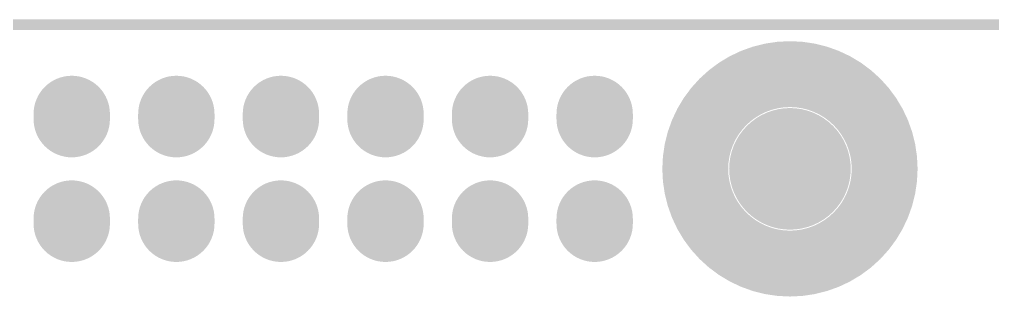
# Model space of a CAD drawing. Header units: millimetres. Extents: x 33.87 to 37.23, y 19.07 to 21.28.
# Drawn here: x 35.565 to 36.495, y 21.02 to 21.285 of the extents above; entities that cross this region are included whole.
import ezdxf

# ---------------------------------------------------------------- set-up
doc = ezdxf.new("R2010")
doc.units = ezdxf.units.MM
doc.header["$MEASUREMENT"] = 0
for name, color, linetype in [('BottomLayer', 5, 'Continuous'), ('BottomOverlay', 54, 'Continuous'), ('BottomSolder', 6, 'Continuous'), ('KeepOutLayer', 6, 'Continuous'), ('MidLayer1', 16, 'Continuous'), ('MidLayer2', 76, 'Continuous'), ('MidLayer3', 90, 'Continuous'), ('MidLayer4', 156, 'Continuous'), ('MidLayer5', 130, 'Continuous'), ('MidLayer6', 216, 'Continuous'), ('MultiLayer', 9, 'Continuous')]:
    doc.layers.add(name, color=color, linetype=linetype)

# ---------------------------------------------------------------- blocks, each defined once
blk = doc.blocks.new('SIP20X2_11')
at = {"layer": 'BottomLayer', "const_width": 0.065}
for points in [[(-0.0025, -1.4), (0.0025, -1.4)], [(0.0975, -1.4), (0.1025, -1.4)], [(-0.0025, -1.5), (0.0025, -1.5)], [(0.0975, -1.5), (0.1025, -1.5)], [(-0.0025, -1.6), (0.0025, -1.6)], [(0.0975, -1.6), (0.1025, -1.6)], [(-0.0025, -1.7), (0.0025, -1.7)], [(0.0975, -1.7), (0.1025, -1.7)], [(-0.0025, -1.8), (0.0025, -1.8)], [(0.0975, -1.8), (0.1025, -1.8)], [(-0.0025, -1.9), (0.0025, -1.9)], [(0.0975, -1.9), (0.1025, -1.9)]]:
    blk.add_lwpolyline(points, dxfattribs=at)
at = {"layer": 'BottomLayer', "const_width": 0.0325}
for points in [[(-0.01875, -1.4, 1), (0.01375, -1.4, 1)], [(-0.01375, -1.4, 1), (0.01875, -1.4, 1)], [(0.08125, -1.4, 1), (0.11375, -1.4, 1)], [(0.08625, -1.4, 1), (0.11875, -1.4, 1)], [(-0.01875, -1.5, 1), (0.01375, -1.5, 1)], [(-0.01375, -1.5, 1), (0.01875, -1.5, 1)], [(0.08125, -1.5, 1), (0.11375, -1.5, 1)], [(0.08625, -1.5, 1), (0.11875, -1.5, 1)], [(-0.01875, -1.6, 1), (0.01375, -1.6, 1)], [(-0.01375, -1.6, 1), (0.01875, -1.6, 1)], [(0.08125, -1.6, 1), (0.11375, -1.6, 1)], [(0.08625, -1.6, 1), (0.11875, -1.6, 1)], [(-0.01875, -1.7, 1), (0.01375, -1.7, 1)], [(-0.01375, -1.7, 1), (0.01875, -1.7, 1)], [(0.08125, -1.7, 1), (0.11375, -1.7, 1)], [(0.08625, -1.7, 1), (0.11875, -1.7, 1)], [(-0.01875, -1.8, 1), (0.01375, -1.8, 1)], [(-0.01375, -1.8, 1), (0.01875, -1.8, 1)], [(0.08125, -1.8, 1), (0.11375, -1.8, 1)], [(0.08625, -1.8, 1), (0.11875, -1.8, 1)], [(-0.01875, -1.9, 1), (0.01375, -1.9, 1)], [(-0.01375, -1.9, 1), (0.01875, -1.9, 1)], [(0.08125, -1.9, 1), (0.11375, -1.9, 1)], [(0.08625, -1.9, 1), (0.11875, -1.9, 1)]]:
    blk.add_lwpolyline(points, format="xyb", close=True, dxfattribs=at)
at = {"layer": 'BottomSolder', "const_width": 0.073}
for points in [[(-0.0025, -1.4), (0.0025, -1.4)], [(0.0975, -1.4), (0.1025, -1.4)], [(-0.0025, -1.5), (0.0025, -1.5)], [(0.0975, -1.5), (0.1025, -1.5)], [(-0.0025, -1.6), (0.0025, -1.6)], [(0.0975, -1.6), (0.1025, -1.6)], [(-0.0025, -1.7), (0.0025, -1.7)], [(0.0975, -1.7), (0.1025, -1.7)], [(-0.0025, -1.8), (0.0025, -1.8)], [(0.0975, -1.8), (0.1025, -1.8)], [(-0.0025, -1.9), (0.0025, -1.9)], [(0.0975, -1.9), (0.1025, -1.9)]]:
    blk.add_lwpolyline(points, dxfattribs=at)
at = {"layer": 'BottomSolder', "const_width": 0.0365}
for points in [[(-0.02075, -1.4, 1), (0.01575, -1.4, 1)], [(-0.01575, -1.4, 1), (0.02075, -1.4, 1)], [(0.07925, -1.4, 1), (0.11575, -1.4, 1)], [(0.08425, -1.4, 1), (0.12075, -1.4, 1)], [(-0.02075, -1.5, 1), (0.01575, -1.5, 1)], [(-0.01575, -1.5, 1), (0.02075, -1.5, 1)], [(0.07925, -1.5, 1), (0.11575, -1.5, 1)], [(0.08425, -1.5, 1), (0.12075, -1.5, 1)], [(-0.02075, -1.6, 1), (0.01575, -1.6, 1)], [(-0.01575, -1.6, 1), (0.02075, -1.6, 1)], [(0.07925, -1.6, 1), (0.11575, -1.6, 1)], [(0.08425, -1.6, 1), (0.12075, -1.6, 1)], [(-0.02075, -1.7, 1), (0.01575, -1.7, 1)], [(-0.01575, -1.7, 1), (0.02075, -1.7, 1)], [(0.07925, -1.7, 1), (0.11575, -1.7, 1)], [(0.08425, -1.7, 1), (0.12075, -1.7, 1)], [(-0.02075, -1.8, 1), (0.01575, -1.8, 1)], [(-0.01575, -1.8, 1), (0.02075, -1.8, 1)], [(0.07925, -1.8, 1), (0.11575, -1.8, 1)], [(0.08425, -1.8, 1), (0.12075, -1.8, 1)], [(-0.02075, -1.9, 1), (0.01575, -1.9, 1)], [(-0.01575, -1.9, 1), (0.02075, -1.9, 1)], [(0.07925, -1.9, 1), (0.11575, -1.9, 1)], [(0.08425, -1.9, 1), (0.12075, -1.9, 1)]]:
    blk.add_lwpolyline(points, format="xyb", close=True, dxfattribs=at)
at = {"layer": 'MidLayer1', "const_width": 0.065}
for points in [[(-0.0025, -1.4), (0.0025, -1.4)], [(0.0975, -1.4), (0.1025, -1.4)], [(-0.0025, -1.5), (0.0025, -1.5)], [(0.0975, -1.5), (0.1025, -1.5)], [(-0.0025, -1.6), (0.0025, -1.6)], [(0.0975, -1.6), (0.1025, -1.6)], [(-0.0025, -1.7), (0.0025, -1.7)], [(0.0975, -1.7), (0.1025, -1.7)], [(-0.0025, -1.8), (0.0025, -1.8)], [(0.0975, -1.8), (0.1025, -1.8)], [(-0.0025, -1.9), (0.0025, -1.9)], [(0.0975, -1.9), (0.1025, -1.9)]]:
    blk.add_lwpolyline(points, dxfattribs=at)
at = {"layer": 'MidLayer1', "const_width": 0.0325}
for points in [[(-0.01875, -1.4, 1), (0.01375, -1.4, 1)], [(-0.01375, -1.4, 1), (0.01875, -1.4, 1)], [(0.08125, -1.4, 1), (0.11375, -1.4, 1)], [(0.08625, -1.4, 1), (0.11875, -1.4, 1)], [(-0.01875, -1.5, 1), (0.01375, -1.5, 1)], [(-0.01375, -1.5, 1), (0.01875, -1.5, 1)], [(0.08125, -1.5, 1), (0.11375, -1.5, 1)], [(0.08625, -1.5, 1), (0.11875, -1.5, 1)], [(-0.01875, -1.6, 1), (0.01375, -1.6, 1)], [(-0.01375, -1.6, 1), (0.01875, -1.6, 1)], [(0.08125, -1.6, 1), (0.11375, -1.6, 1)], [(0.08625, -1.6, 1), (0.11875, -1.6, 1)], [(-0.01875, -1.7, 1), (0.01375, -1.7, 1)], [(-0.01375, -1.7, 1), (0.01875, -1.7, 1)], [(0.08125, -1.7, 1), (0.11375, -1.7, 1)], [(0.08625, -1.7, 1), (0.11875, -1.7, 1)], [(-0.01875, -1.8, 1), (0.01375, -1.8, 1)], [(-0.01375, -1.8, 1), (0.01875, -1.8, 1)], [(0.08125, -1.8, 1), (0.11375, -1.8, 1)], [(0.08625, -1.8, 1), (0.11875, -1.8, 1)], [(-0.01875, -1.9, 1), (0.01375, -1.9, 1)], [(-0.01375, -1.9, 1), (0.01875, -1.9, 1)], [(0.08125, -1.9, 1), (0.11375, -1.9, 1)], [(0.08625, -1.9, 1), (0.11875, -1.9, 1)]]:
    blk.add_lwpolyline(points, format="xyb", close=True, dxfattribs=at)
at = {"layer": 'MidLayer2', "const_width": 0.065}
for points in [[(-0.0025, -1.4), (0.0025, -1.4)], [(0.0975, -1.4), (0.1025, -1.4)], [(-0.0025, -1.5), (0.0025, -1.5)], [(0.0975, -1.5), (0.1025, -1.5)], [(-0.0025, -1.6), (0.0025, -1.6)], [(0.0975, -1.6), (0.1025, -1.6)], [(-0.0025, -1.7), (0.0025, -1.7)], [(0.0975, -1.7), (0.1025, -1.7)], [(-0.0025, -1.8), (0.0025, -1.8)], [(0.0975, -1.8), (0.1025, -1.8)], [(-0.0025, -1.9), (0.0025, -1.9)], [(0.0975, -1.9), (0.1025, -1.9)]]:
    blk.add_lwpolyline(points, dxfattribs=at)
at = {"layer": 'MidLayer2', "const_width": 0.0325}
for points in [[(-0.01875, -1.4, 1), (0.01375, -1.4, 1)], [(-0.01375, -1.4, 1), (0.01875, -1.4, 1)], [(0.08125, -1.4, 1), (0.11375, -1.4, 1)], [(0.08625, -1.4, 1), (0.11875, -1.4, 1)], [(-0.01875, -1.5, 1), (0.01375, -1.5, 1)], [(-0.01375, -1.5, 1), (0.01875, -1.5, 1)], [(0.08125, -1.5, 1), (0.11375, -1.5, 1)], [(0.08625, -1.5, 1), (0.11875, -1.5, 1)], [(-0.01875, -1.6, 1), (0.01375, -1.6, 1)], [(-0.01375, -1.6, 1), (0.01875, -1.6, 1)], [(0.08125, -1.6, 1), (0.11375, -1.6, 1)], [(0.08625, -1.6, 1), (0.11875, -1.6, 1)], [(-0.01875, -1.7, 1), (0.01375, -1.7, 1)], [(-0.01375, -1.7, 1), (0.01875, -1.7, 1)], [(0.08125, -1.7, 1), (0.11375, -1.7, 1)], [(0.08625, -1.7, 1), (0.11875, -1.7, 1)], [(-0.01875, -1.8, 1), (0.01375, -1.8, 1)], [(-0.01375, -1.8, 1), (0.01875, -1.8, 1)], [(0.08125, -1.8, 1), (0.11375, -1.8, 1)], [(0.08625, -1.8, 1), (0.11875, -1.8, 1)], [(-0.01875, -1.9, 1), (0.01375, -1.9, 1)], [(-0.01375, -1.9, 1), (0.01875, -1.9, 1)], [(0.08125, -1.9, 1), (0.11375, -1.9, 1)], [(0.08625, -1.9, 1), (0.11875, -1.9, 1)]]:
    blk.add_lwpolyline(points, format="xyb", close=True, dxfattribs=at)
at = {"layer": 'MidLayer3', "const_width": 0.065}
for points in [[(-0.0025, -1.4), (0.0025, -1.4)], [(0.0975, -1.4), (0.1025, -1.4)], [(-0.0025, -1.5), (0.0025, -1.5)], [(0.0975, -1.5), (0.1025, -1.5)], [(-0.0025, -1.6), (0.0025, -1.6)], [(0.0975, -1.6), (0.1025, -1.6)], [(-0.0025, -1.7), (0.0025, -1.7)], [(0.0975, -1.7), (0.1025, -1.7)], [(-0.0025, -1.8), (0.0025, -1.8)], [(0.0975, -1.8), (0.1025, -1.8)], [(-0.0025, -1.9), (0.0025, -1.9)], [(0.0975, -1.9), (0.1025, -1.9)]]:
    blk.add_lwpolyline(points, dxfattribs=at)
at = {"layer": 'MidLayer3', "const_width": 0.0325}
for points in [[(-0.01875, -1.4, 1), (0.01375, -1.4, 1)], [(-0.01375, -1.4, 1), (0.01875, -1.4, 1)], [(0.08125, -1.4, 1), (0.11375, -1.4, 1)], [(0.08625, -1.4, 1), (0.11875, -1.4, 1)], [(-0.01875, -1.5, 1), (0.01375, -1.5, 1)], [(-0.01375, -1.5, 1), (0.01875, -1.5, 1)], [(0.08125, -1.5, 1), (0.11375, -1.5, 1)], [(0.08625, -1.5, 1), (0.11875, -1.5, 1)], [(-0.01875, -1.6, 1), (0.01375, -1.6, 1)], [(-0.01375, -1.6, 1), (0.01875, -1.6, 1)], [(0.08125, -1.6, 1), (0.11375, -1.6, 1)], [(0.08625, -1.6, 1), (0.11875, -1.6, 1)], [(-0.01875, -1.7, 1), (0.01375, -1.7, 1)], [(-0.01375, -1.7, 1), (0.01875, -1.7, 1)], [(0.08125, -1.7, 1), (0.11375, -1.7, 1)], [(0.08625, -1.7, 1), (0.11875, -1.7, 1)], [(-0.01875, -1.8, 1), (0.01375, -1.8, 1)], [(-0.01375, -1.8, 1), (0.01875, -1.8, 1)], [(0.08125, -1.8, 1), (0.11375, -1.8, 1)], [(0.08625, -1.8, 1), (0.11875, -1.8, 1)], [(-0.01875, -1.9, 1), (0.01375, -1.9, 1)], [(-0.01375, -1.9, 1), (0.01875, -1.9, 1)], [(0.08125, -1.9, 1), (0.11375, -1.9, 1)], [(0.08625, -1.9, 1), (0.11875, -1.9, 1)]]:
    blk.add_lwpolyline(points, format="xyb", close=True, dxfattribs=at)
at = {"layer": 'MidLayer4', "const_width": 0.065}
for points in [[(-0.0025, -1.4), (0.0025, -1.4)], [(0.0975, -1.4), (0.1025, -1.4)], [(-0.0025, -1.5), (0.0025, -1.5)], [(0.0975, -1.5), (0.1025, -1.5)], [(-0.0025, -1.6), (0.0025, -1.6)], [(0.0975, -1.6), (0.1025, -1.6)], [(-0.0025, -1.7), (0.0025, -1.7)], [(0.0975, -1.7), (0.1025, -1.7)], [(-0.0025, -1.8), (0.0025, -1.8)], [(0.0975, -1.8), (0.1025, -1.8)], [(-0.0025, -1.9), (0.0025, -1.9)], [(0.0975, -1.9), (0.1025, -1.9)]]:
    blk.add_lwpolyline(points, dxfattribs=at)
at = {"layer": 'MidLayer4', "const_width": 0.0325}
for points in [[(-0.01875, -1.4, 1), (0.01375, -1.4, 1)], [(-0.01375, -1.4, 1), (0.01875, -1.4, 1)], [(0.08125, -1.4, 1), (0.11375, -1.4, 1)], [(0.08625, -1.4, 1), (0.11875, -1.4, 1)], [(-0.01875, -1.5, 1), (0.01375, -1.5, 1)], [(-0.01375, -1.5, 1), (0.01875, -1.5, 1)], [(0.08125, -1.5, 1), (0.11375, -1.5, 1)], [(0.08625, -1.5, 1), (0.11875, -1.5, 1)], [(-0.01875, -1.6, 1), (0.01375, -1.6, 1)], [(-0.01375, -1.6, 1), (0.01875, -1.6, 1)], [(0.08125, -1.6, 1), (0.11375, -1.6, 1)], [(0.08625, -1.6, 1), (0.11875, -1.6, 1)], [(-0.01875, -1.7, 1), (0.01375, -1.7, 1)], [(-0.01375, -1.7, 1), (0.01875, -1.7, 1)], [(0.08125, -1.7, 1), (0.11375, -1.7, 1)], [(0.08625, -1.7, 1), (0.11875, -1.7, 1)], [(-0.01875, -1.8, 1), (0.01375, -1.8, 1)], [(-0.01375, -1.8, 1), (0.01875, -1.8, 1)], [(0.08125, -1.8, 1), (0.11375, -1.8, 1)], [(0.08625, -1.8, 1), (0.11875, -1.8, 1)], [(-0.01875, -1.9, 1), (0.01375, -1.9, 1)], [(-0.01375, -1.9, 1), (0.01875, -1.9, 1)], [(0.08125, -1.9, 1), (0.11375, -1.9, 1)], [(0.08625, -1.9, 1), (0.11875, -1.9, 1)]]:
    blk.add_lwpolyline(points, format="xyb", close=True, dxfattribs=at)
at = {"layer": 'MidLayer5', "const_width": 0.065}
for points in [[(-0.0025, -1.4), (0.0025, -1.4)], [(0.0975, -1.4), (0.1025, -1.4)], [(-0.0025, -1.5), (0.0025, -1.5)], [(0.0975, -1.5), (0.1025, -1.5)], [(-0.0025, -1.6), (0.0025, -1.6)], [(0.0975, -1.6), (0.1025, -1.6)], [(-0.0025, -1.7), (0.0025, -1.7)], [(0.0975, -1.7), (0.1025, -1.7)], [(-0.0025, -1.8), (0.0025, -1.8)], [(0.0975, -1.8), (0.1025, -1.8)], [(-0.0025, -1.9), (0.0025, -1.9)], [(0.0975, -1.9), (0.1025, -1.9)]]:
    blk.add_lwpolyline(points, dxfattribs=at)
at = {"layer": 'MidLayer5', "const_width": 0.0325}
for points in [[(-0.01875, -1.4, 1), (0.01375, -1.4, 1)], [(-0.01375, -1.4, 1), (0.01875, -1.4, 1)], [(0.08125, -1.4, 1), (0.11375, -1.4, 1)], [(0.08625, -1.4, 1), (0.11875, -1.4, 1)], [(-0.01875, -1.5, 1), (0.01375, -1.5, 1)], [(-0.01375, -1.5, 1), (0.01875, -1.5, 1)], [(0.08125, -1.5, 1), (0.11375, -1.5, 1)], [(0.08625, -1.5, 1), (0.11875, -1.5, 1)], [(-0.01875, -1.6, 1), (0.01375, -1.6, 1)], [(-0.01375, -1.6, 1), (0.01875, -1.6, 1)], [(0.08125, -1.6, 1), (0.11375, -1.6, 1)], [(0.08625, -1.6, 1), (0.11875, -1.6, 1)], [(-0.01875, -1.7, 1), (0.01375, -1.7, 1)], [(-0.01375, -1.7, 1), (0.01875, -1.7, 1)], [(0.08125, -1.7, 1), (0.11375, -1.7, 1)], [(0.08625, -1.7, 1), (0.11875, -1.7, 1)], [(-0.01875, -1.8, 1), (0.01375, -1.8, 1)], [(-0.01375, -1.8, 1), (0.01875, -1.8, 1)], [(0.08125, -1.8, 1), (0.11375, -1.8, 1)], [(0.08625, -1.8, 1), (0.11875, -1.8, 1)], [(-0.01875, -1.9, 1), (0.01375, -1.9, 1)], [(-0.01375, -1.9, 1), (0.01875, -1.9, 1)], [(0.08125, -1.9, 1), (0.11375, -1.9, 1)], [(0.08625, -1.9, 1), (0.11875, -1.9, 1)]]:
    blk.add_lwpolyline(points, format="xyb", close=True, dxfattribs=at)
at = {"layer": 'MidLayer6', "const_width": 0.065}
for points in [[(-0.0025, -1.4), (0.0025, -1.4)], [(0.0975, -1.4), (0.1025, -1.4)], [(-0.0025, -1.5), (0.0025, -1.5)], [(0.0975, -1.5), (0.1025, -1.5)], [(-0.0025, -1.6), (0.0025, -1.6)], [(0.0975, -1.6), (0.1025, -1.6)], [(-0.0025, -1.7), (0.0025, -1.7)], [(0.0975, -1.7), (0.1025, -1.7)], [(-0.0025, -1.8), (0.0025, -1.8)], [(0.0975, -1.8), (0.1025, -1.8)], [(-0.0025, -1.9), (0.0025, -1.9)], [(0.0975, -1.9), (0.1025, -1.9)]]:
    blk.add_lwpolyline(points, dxfattribs=at)
at = {"layer": 'MidLayer6', "const_width": 0.0325}
for points in [[(-0.01875, -1.4, 1), (0.01375, -1.4, 1)], [(-0.01375, -1.4, 1), (0.01875, -1.4, 1)], [(0.08125, -1.4, 1), (0.11375, -1.4, 1)], [(0.08625, -1.4, 1), (0.11875, -1.4, 1)], [(-0.01875, -1.5, 1), (0.01375, -1.5, 1)], [(-0.01375, -1.5, 1), (0.01875, -1.5, 1)], [(0.08125, -1.5, 1), (0.11375, -1.5, 1)], [(0.08625, -1.5, 1), (0.11875, -1.5, 1)], [(-0.01875, -1.6, 1), (0.01375, -1.6, 1)], [(-0.01375, -1.6, 1), (0.01875, -1.6, 1)], [(0.08125, -1.6, 1), (0.11375, -1.6, 1)], [(0.08625, -1.6, 1), (0.11875, -1.6, 1)], [(-0.01875, -1.7, 1), (0.01375, -1.7, 1)], [(-0.01375, -1.7, 1), (0.01875, -1.7, 1)], [(0.08125, -1.7, 1), (0.11375, -1.7, 1)], [(0.08625, -1.7, 1), (0.11875, -1.7, 1)], [(-0.01875, -1.8, 1), (0.01375, -1.8, 1)], [(-0.01375, -1.8, 1), (0.01875, -1.8, 1)], [(0.08125, -1.8, 1), (0.11375, -1.8, 1)], [(0.08625, -1.8, 1), (0.11875, -1.8, 1)], [(-0.01875, -1.9, 1), (0.01375, -1.9, 1)], [(-0.01375, -1.9, 1), (0.01875, -1.9, 1)], [(0.08125, -1.9, 1), (0.11375, -1.9, 1)], [(0.08625, -1.9, 1), (0.11875, -1.9, 1)]]:
    blk.add_lwpolyline(points, format="xyb", close=True, dxfattribs=at)
at = {"layer": 'MultiLayer', "const_width": 0.065}
for points in [[(-0.0025, -1.4), (0.0025, -1.4)], [(0.0975, -1.4), (0.1025, -1.4)], [(-0.0025, -1.5), (0.0025, -1.5)], [(0.0975, -1.5), (0.1025, -1.5)], [(-0.0025, -1.6), (0.0025, -1.6)], [(0.0975, -1.6), (0.1025, -1.6)], [(-0.0025, -1.7), (0.0025, -1.7)], [(0.0975, -1.7), (0.1025, -1.7)], [(-0.0025, -1.8), (0.0025, -1.8)], [(0.0975, -1.8), (0.1025, -1.8)], [(-0.0025, -1.9), (0.0025, -1.9)], [(0.0975, -1.9), (0.1025, -1.9)]]:
    blk.add_lwpolyline(points, dxfattribs=at)
at = {"layer": 'MultiLayer', "const_width": 0.0325}
for points in [[(-0.01875, -1.4, 1), (0.01375, -1.4, 1)], [(-0.01375, -1.4, 1), (0.01875, -1.4, 1)], [(0.08125, -1.4, 1), (0.11375, -1.4, 1)], [(0.08625, -1.4, 1), (0.11875, -1.4, 1)], [(-0.01875, -1.5, 1), (0.01375, -1.5, 1)], [(-0.01375, -1.5, 1), (0.01875, -1.5, 1)], [(0.08125, -1.5, 1), (0.11375, -1.5, 1)], [(0.08625, -1.5, 1), (0.11875, -1.5, 1)], [(-0.01875, -1.6, 1), (0.01375, -1.6, 1)], [(-0.01375, -1.6, 1), (0.01875, -1.6, 1)], [(0.08125, -1.6, 1), (0.11375, -1.6, 1)], [(0.08625, -1.6, 1), (0.11875, -1.6, 1)], [(-0.01875, -1.7, 1), (0.01375, -1.7, 1)], [(-0.01375, -1.7, 1), (0.01875, -1.7, 1)], [(0.08125, -1.7, 1), (0.11375, -1.7, 1)], [(0.08625, -1.7, 1), (0.11875, -1.7, 1)], [(-0.01875, -1.8, 1), (0.01375, -1.8, 1)], [(-0.01375, -1.8, 1), (0.01875, -1.8, 1)], [(0.08125, -1.8, 1), (0.11375, -1.8, 1)], [(0.08625, -1.8, 1), (0.11875, -1.8, 1)], [(-0.01875, -1.9, 1), (0.01375, -1.9, 1)], [(-0.01375, -1.9, 1), (0.01875, -1.9, 1)], [(0.08125, -1.9, 1), (0.11375, -1.9, 1)], [(0.08625, -1.9, 1), (0.11875, -1.9, 1)]]:
    blk.add_lwpolyline(points, format="xyb", close=True, dxfattribs=at)

msp = doc.modelspace()

# ---------------------------------------------------------------- linework, layer by layer
at = {"layer": 'BottomLayer', "const_width": 0.05413}
msp.add_lwpolyline([(36.27419, 21.14193, 1), (36.32833, 21.14193, 1)], format="xyb", close=True, dxfattribs=at)
at = {"layer": 'BottomOverlay'}
for points, const_width in [([(36.39181, 21.14193, 1), (36.21071, 21.14193, 1)], 0.06299), ([(36.19496, 21.14193, 1), (36.22646, 21.14193, 1)], 0.0315), ([(36.37606, 21.14193, 1), (36.40756, 21.14193, 1)], 0.0315)]:
    msp.add_lwpolyline(points, format="xyb", close=True, dxfattribs=dict(at, const_width=const_width))
at = {"layer": 'BottomSolder', "const_width": 0.05813}
msp.add_lwpolyline([(36.27219, 21.14193, 1), (36.33033, 21.14193, 1)], format="xyb", close=True, dxfattribs=at)
at = {"layer": 'KeepOutLayer', "const_width": 0.01}
msp.add_lwpolyline([(34.0178, 21.27972), (37.08866, 21.27972)], dxfattribs=at)
at = {"layer": 'MidLayer1', "const_width": 0.05413}
msp.add_lwpolyline([(36.27419, 21.14193, 1), (36.32833, 21.14193, 1)], format="xyb", close=True, dxfattribs=at)
at = {"layer": 'MidLayer2', "const_width": 0.05413}
msp.add_lwpolyline([(36.27419, 21.14193, 1), (36.32833, 21.14193, 1)], format="xyb", close=True, dxfattribs=at)
at = {"layer": 'MidLayer3', "const_width": 0.05413}
msp.add_lwpolyline([(36.27419, 21.14193, 1), (36.32833, 21.14193, 1)], format="xyb", close=True, dxfattribs=at)
at = {"layer": 'MidLayer4', "const_width": 0.05413}
msp.add_lwpolyline([(36.27419, 21.14193, 1), (36.32833, 21.14193, 1)], format="xyb", close=True, dxfattribs=at)
at = {"layer": 'MidLayer5', "const_width": 0.05413}
msp.add_lwpolyline([(36.27419, 21.14193, 1), (36.32833, 21.14193, 1)], format="xyb", close=True, dxfattribs=at)
at = {"layer": 'MidLayer6', "const_width": 0.05413}
msp.add_lwpolyline([(36.27419, 21.14193, 1), (36.32833, 21.14193, 1)], format="xyb", close=True, dxfattribs=at)
at = {"layer": 'MultiLayer', "const_width": 0.05413}
msp.add_lwpolyline([(36.27419, 21.14193, 1), (36.32833, 21.14193, 1)], format="xyb", close=True, dxfattribs=at)

# ---------------------------------------------------------------- block references
at = {"rotation": 89.99999999999999}
msp.add_blockref('SIP20X2_11', (34.21453, 21.09193), dxfattribs=at)

doc.saveas('drawing.dxf')
